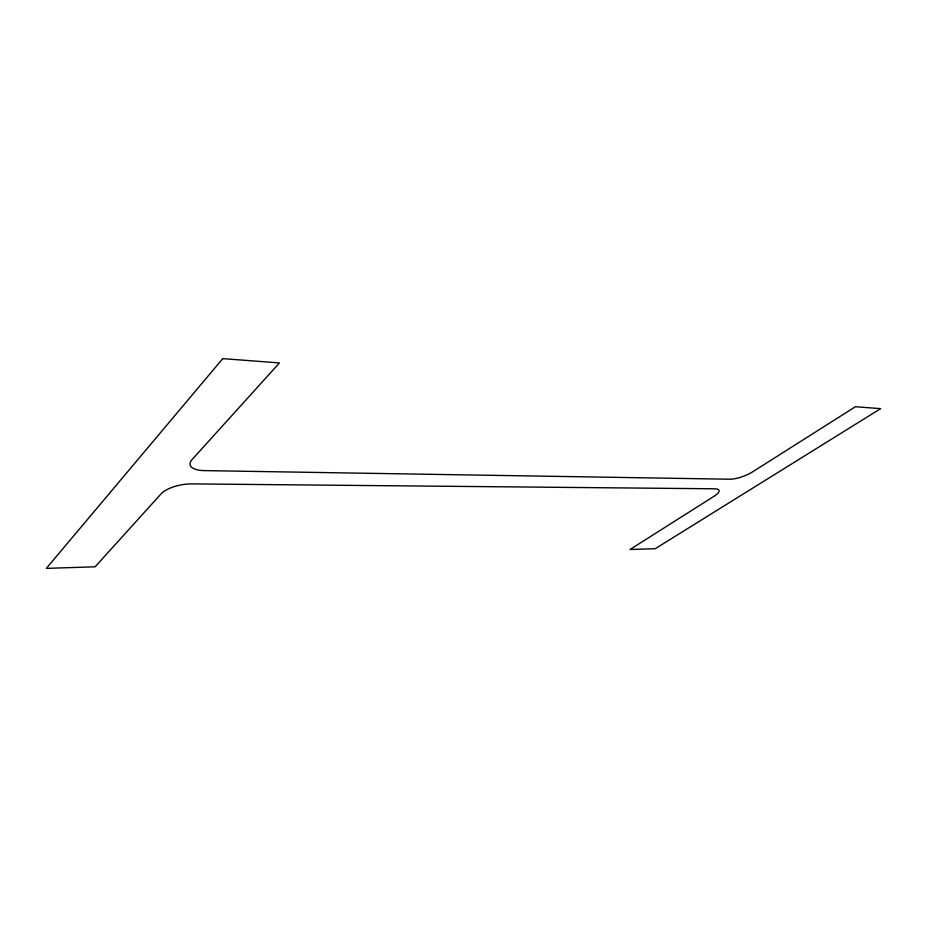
<?xml version="1.0" encoding="UTF-8"?>
<svg xmlns="http://www.w3.org/2000/svg" width="927" height="927" viewBox="0 0 927 927"><rect width="100%" height="100%" fill="white"/><g stroke="black" fill="none" stroke-linecap="round" stroke-linejoin="round"><path stroke-width="1.39" d="M222.77 358.622L46.35 568.378L95.122 566.803L161.124 493.813A23.407 8.957 -11.2 0 1 191.762 483.894L714.566 488.784A16.756 4.844 -19.3 0 1 714.346 496.084L630.012 549.514L655.238 548.691L880.65 408.645L855.401 406.733L752.492 471.924A17.346 5.11 -20 0 1 729.526 479.224L204.114 470.603A24.218 9.768 -11.6 0 1 192.098 459.549L279.444 362.932L222.77 358.622"/></g></svg>
